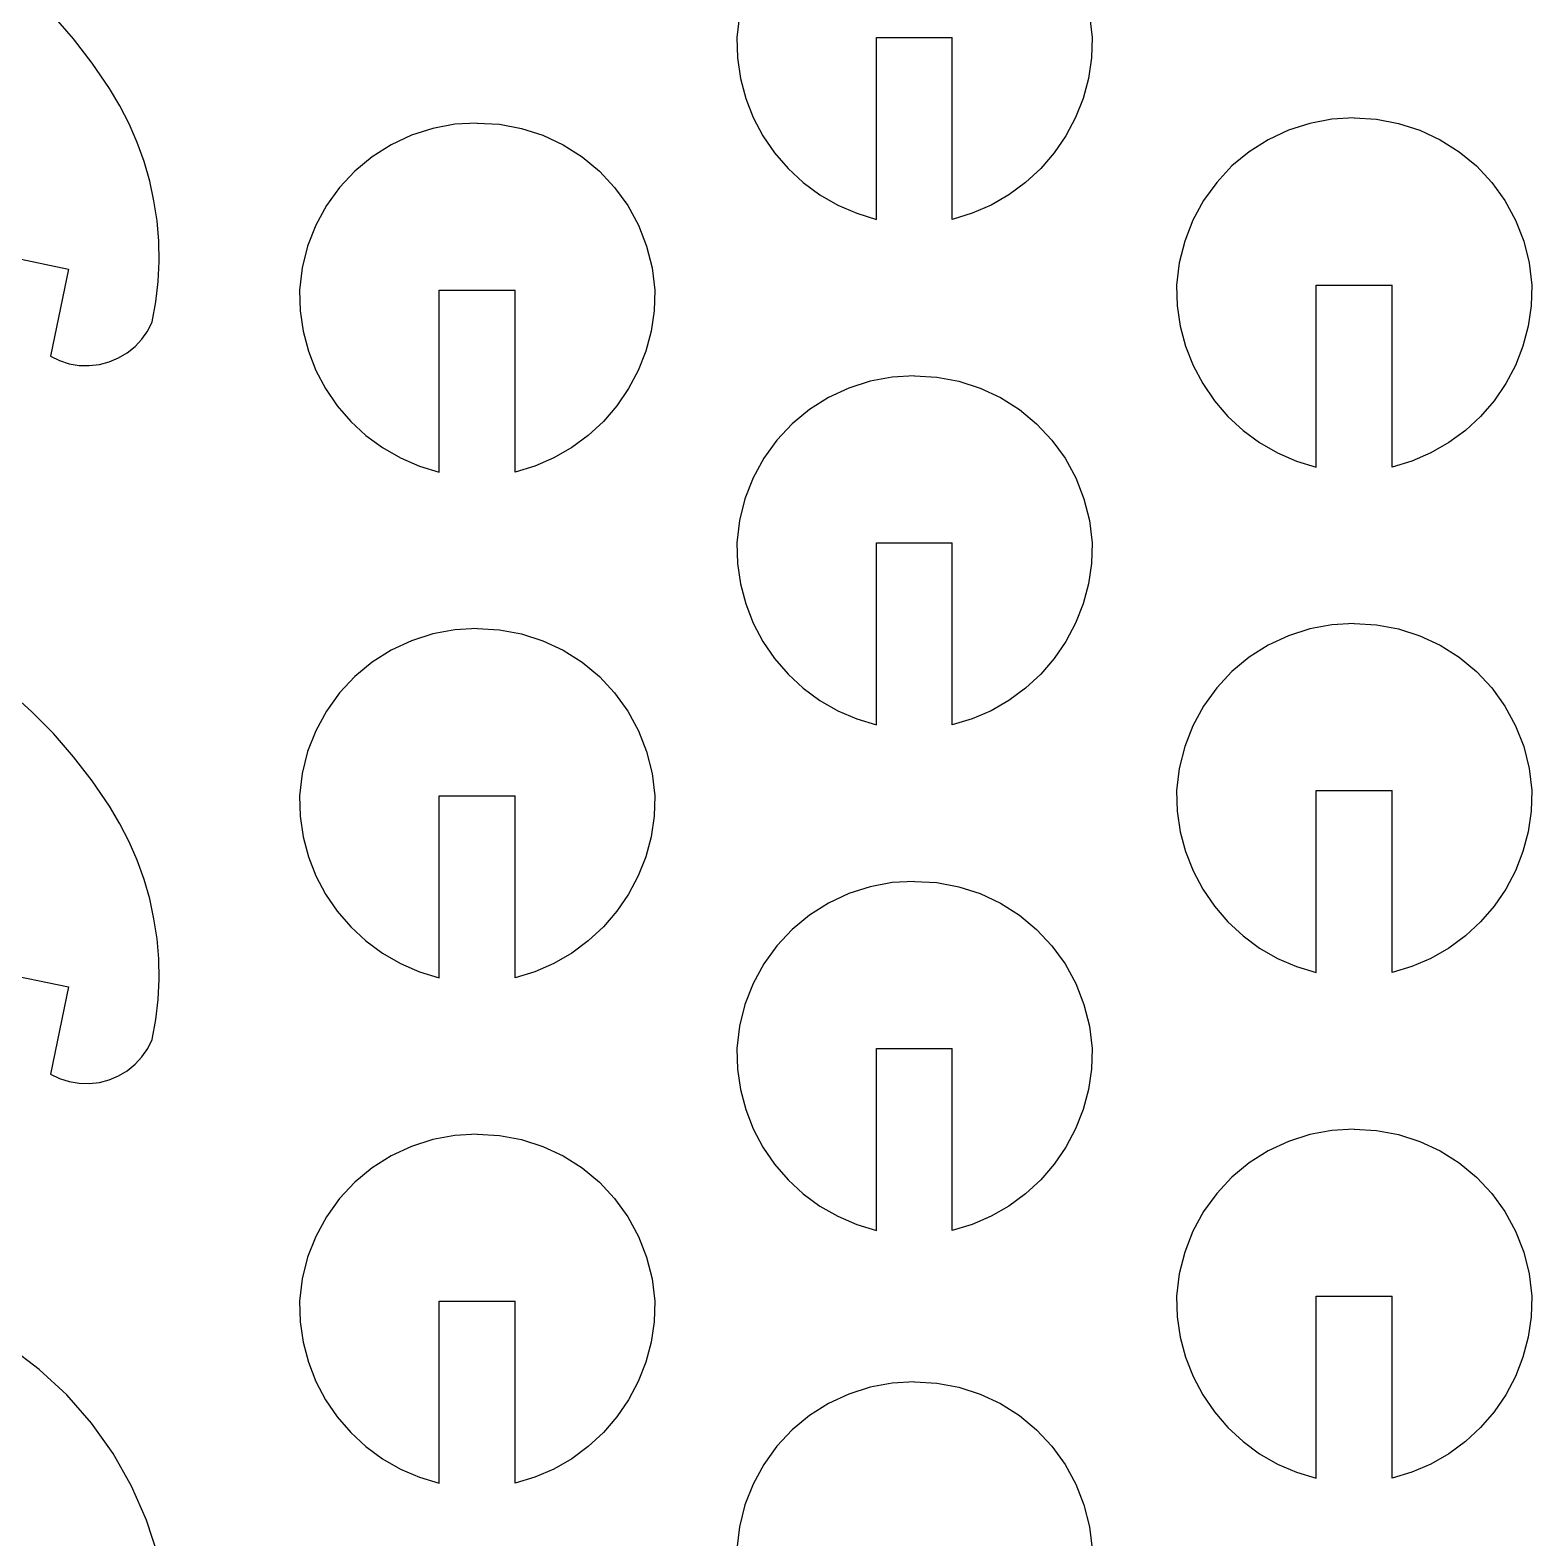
# Model space of a CAD drawing. Extents: x -3998 to 3998, y -3549 to 3549.
# Drawn here: x -1300.8 to -1003.7, y -2967.6 to -2669.4 of the extents above; entities that cross this region are included whole.
import ezdxf

# ---------------------------------------------------------------- set-up
doc = ezdxf.new("R2010")
doc.units = 0
doc.header["$MEASUREMENT"] = 0
doc.layers.get('0').update_dxf_attribs({"linetype": 'CONTINUOUS'})

msp = doc.modelspace()

# ---------------------------------------------------------------- linework, layer by layer
for p, q in [((-1292.17, -2671.12), (-1296.16, -2666.55)), ((-1160.46, -2666.41), (-1160.98, -2670.82)), ((-1091.24, -2666.41), (-1090.72, -2670.82)), ((-1288.47, -2675.91), (-1292.17, -2671.12)), ((-1160.98, -2670.82), (-1160.85, -2674.9)), ((-1133.35, -2670.82), (-1118.35, -2670.82)), ((-1133.35, -2706.82), (-1133.35, -2670.82)), ((-1118.35, -2706.82), (-1118.35, -2670.82)), ((-1090.72, -2670.82), (-1090.85, -2674.9)), ((-1160.85, -2674.9), (-1160.25, -2678.94)), ((-1090.85, -2674.9), (-1091.44, -2678.94)), ((-1285.05, -2680.92), (-1288.47, -2675.91)), ((-1282.99, -2684.36), (-1285.05, -2680.92)), ((-1160.25, -2678.94), (-1159.21, -2682.89)), ((-1091.44, -2678.94), (-1092.49, -2682.89)), ((-1159.21, -2682.89), (-1157.72, -2686.7)), ((-1092.49, -2682.89), (-1093.98, -2686.7)), ((-1281.16, -2687.93), (-1282.99, -2684.36)), ((-1157.72, -2686.7), (-1155.82, -2690.31)), ((-1093.98, -2686.7), (-1095.88, -2690.31)), ((-1038.85, -2686.77), (-1043.27, -2687.02)), ((-1038.85, -2686.77), (-1034.42, -2687.02)), ((-1279.56, -2691.6), (-1281.16, -2687.93)), ((-1221.13, -2688.83), (-1225.35, -2690.19)), ((-1216.77, -2688.02), (-1221.13, -2688.83)), ((-1212.35, -2687.77), (-1216.77, -2688.02)), ((-1212.35, -2687.77), (-1207.92, -2688.02)), ((-1207.92, -2688.02), (-1203.57, -2688.83)), ((-1203.57, -2688.83), (-1199.35, -2690.19)), ((-1051.85, -2689.19), (-1055.87, -2691.06)), ((-1047.63, -2687.83), (-1051.85, -2689.19)), ((-1043.27, -2687.02), (-1047.63, -2687.83)), ((-1034.42, -2687.02), (-1030.07, -2687.83)), ((-1030.07, -2687.83), (-1025.85, -2689.19)), ((-1025.85, -2689.19), (-1021.83, -2691.06)), ((-1278.21, -2695.38), (-1279.56, -2691.6)), ((-1229.37, -2692.06), (-1233.11, -2694.44)), ((-1225.35, -2690.19), (-1229.37, -2692.06)), ((-1199.35, -2690.19), (-1195.33, -2692.06)), ((-1195.33, -2692.06), (-1191.59, -2694.44)), ((-1155.82, -2690.31), (-1153.52, -2693.69)), ((-1095.88, -2690.31), (-1098.18, -2693.69)), ((-1055.87, -2691.06), (-1059.61, -2693.44)), ((-1021.83, -2691.06), (-1018.09, -2693.44)), ((-1277.11, -2699.24), (-1278.21, -2695.38)), ((-1233.11, -2694.44), (-1236.53, -2697.26)), ((-1191.59, -2694.44), (-1188.17, -2697.26)), ((-1153.52, -2693.69), (-1150.85, -2696.79)), ((-1098.18, -2693.69), (-1100.85, -2696.79)), ((-1059.61, -2693.44), (-1063.03, -2696.26)), ((-1018.09, -2693.44), (-1014.67, -2696.26)), ((-1236.53, -2697.26), (-1239.56, -2700.5)), ((-1188.17, -2697.26), (-1185.14, -2700.5)), ((-1150.85, -2696.79), (-1147.85, -2699.56)), ((-1100.85, -2696.79), (-1103.85, -2699.56)), ((-1063.03, -2696.26), (-1066.06, -2699.5)), ((-1014.67, -2696.26), (-1011.64, -2699.5)), ((-1276.26, -2703.15), (-1277.11, -2699.24)), ((-1239.56, -2700.5), (-1242.15, -2704.09)), ((-1185.14, -2700.5), (-1182.55, -2704.09)), ((-1147.85, -2699.56), (-1144.56, -2701.98)), ((-1103.85, -2699.56), (-1107.14, -2701.98)), ((-1066.06, -2699.5), (-1068.65, -2703.09)), ((-1011.64, -2699.5), (-1009.05, -2703.09)), ((-1275.66, -2707.12), (-1276.26, -2703.15)), ((-1242.15, -2704.09), (-1244.27, -2707.98)), ((-1182.55, -2704.09), (-1180.43, -2707.98)), ((-1144.56, -2701.98), (-1141.01, -2704.01)), ((-1141.01, -2704.01), (-1137.26, -2705.63)), ((-1110.69, -2704.01), (-1114.44, -2705.63)), ((-1107.14, -2701.98), (-1110.69, -2704.01)), ((-1068.65, -2703.09), (-1070.77, -2706.98)), ((-1009.05, -2703.09), (-1006.93, -2706.98)), ((-1275.33, -2711.12), (-1275.66, -2707.12)), ((-1137.26, -2705.63), (-1133.35, -2706.82)), ((-1114.44, -2705.63), (-1118.35, -2706.82)), ((-1070.77, -2706.98), (-1072.38, -2711.11)), ((-1006.93, -2706.98), (-1005.31, -2711.11)), ((-1244.27, -2707.98), (-1245.88, -2712.11)), ((-1180.43, -2707.98), (-1178.81, -2712.11)), ((-1307.86, -2713.6), (-1293.17, -2716.65)), ((-1275.25, -2715.13), (-1275.33, -2711.12)), ((-1245.88, -2712.11), (-1246.96, -2716.41)), ((-1178.81, -2712.11), (-1177.74, -2716.41)), ((-1072.38, -2711.11), (-1073.46, -2715.41)), ((-1005.31, -2711.11), (-1004.24, -2715.41)), ((-1293.17, -2716.65), (-1296.76, -2733.91)), ((-1275.44, -2719.13), (-1275.25, -2715.13)), ((-1246.96, -2716.41), (-1247.48, -2720.82)), ((-1177.74, -2716.41), (-1177.22, -2720.82)), ((-1073.46, -2715.41), (-1073.98, -2719.82)), ((-1004.24, -2715.41), (-1003.72, -2719.82)), ((-1275.88, -2723.12), (-1275.44, -2719.13)), ((-1247.48, -2720.82), (-1247.35, -2724.9)), ((-1219.85, -2720.82), (-1204.85, -2720.82)), ((-1219.85, -2756.82), (-1219.85, -2720.82)), ((-1204.85, -2756.82), (-1204.85, -2720.82)), ((-1177.22, -2720.82), (-1177.35, -2724.9)), ((-1073.98, -2719.82), (-1073.85, -2723.9)), ((-1046.35, -2719.82), (-1031.35, -2719.82)), ((-1046.35, -2755.82), (-1046.35, -2719.82)), ((-1031.35, -2755.82), (-1031.35, -2719.82)), ((-1003.72, -2719.82), (-1003.85, -2723.9)), ((-1276.59, -2727.07), (-1275.88, -2723.12)), ((-1247.35, -2724.9), (-1246.75, -2728.94)), ((-1177.35, -2724.9), (-1177.94, -2728.94)), ((-1073.85, -2723.9), (-1073.25, -2727.94)), ((-1003.85, -2723.9), (-1004.44, -2727.94)), ((-1277.5, -2728.85), (-1276.59, -2727.07)), ((-1073.25, -2727.94), (-1072.21, -2731.89)), ((-1004.44, -2727.94), (-1005.49, -2731.89)), ((-1280.01, -2731.95), (-1278.65, -2730.49)), ((-1278.65, -2730.49), (-1277.5, -2728.85)), ((-1246.75, -2728.94), (-1245.71, -2732.89)), ((-1177.94, -2728.94), (-1178.99, -2732.89)), ((-1296.76, -2733.91), (-1294.95, -2734.77)), ((-1285.14, -2735.01), (-1283.29, -2734.23)), ((-1283.29, -2734.23), (-1281.57, -2733.21)), ((-1281.57, -2733.21), (-1280.01, -2731.95)), ((-1245.71, -2732.89), (-1244.22, -2736.7)), ((-1178.99, -2732.89), (-1180.48, -2736.7)), ((-1072.21, -2731.89), (-1070.72, -2735.7)), ((-1005.49, -2731.89), (-1006.98, -2735.7)), ((-1294.95, -2734.77), (-1293.04, -2735.37)), ((-1293.04, -2735.37), (-1291.06, -2735.7)), ((-1291.06, -2735.7), (-1289.06, -2735.75)), ((-1289.06, -2735.75), (-1287.07, -2735.52)), ((-1287.07, -2735.52), (-1285.14, -2735.01)), ((-1244.22, -2736.7), (-1242.32, -2740.31)), ((-1180.48, -2736.7), (-1182.38, -2740.31)), ((-1070.72, -2735.7), (-1068.82, -2739.31)), ((-1006.98, -2735.7), (-1008.88, -2739.31)), ((-1242.32, -2740.31), (-1240.02, -2743.69)), ((-1182.38, -2740.31), (-1184.68, -2743.69)), ((-1138.85, -2740.19), (-1142.87, -2742.06)), ((-1134.63, -2738.83), (-1138.85, -2740.19)), ((-1130.27, -2738.02), (-1134.63, -2738.83)), ((-1125.85, -2737.77), (-1130.27, -2738.02)), ((-1125.85, -2737.77), (-1121.42, -2738.02)), ((-1121.42, -2738.02), (-1117.07, -2738.83)), ((-1117.07, -2738.83), (-1112.85, -2740.19)), ((-1112.85, -2740.19), (-1108.83, -2742.06)), ((-1068.82, -2739.31), (-1066.52, -2742.69)), ((-1008.88, -2739.31), (-1011.18, -2742.69)), ((-1142.87, -2742.06), (-1146.61, -2744.44)), ((-1108.83, -2742.06), (-1105.09, -2744.44)), ((-1066.52, -2742.69), (-1063.85, -2745.79)), ((-1011.18, -2742.69), (-1013.85, -2745.79)), ((-1240.02, -2743.69), (-1237.35, -2746.79)), ((-1184.68, -2743.69), (-1187.35, -2746.79)), ((-1146.61, -2744.44), (-1150.03, -2747.26)), ((-1105.09, -2744.44), (-1101.67, -2747.26)), ((-1063.85, -2745.79), (-1060.85, -2748.56)), ((-1013.85, -2745.79), (-1016.85, -2748.56)), ((-1237.35, -2746.79), (-1234.35, -2749.56)), ((-1187.35, -2746.79), (-1190.35, -2749.56)), ((-1150.03, -2747.26), (-1153.06, -2750.5)), ((-1101.67, -2747.26), (-1098.64, -2750.5)), ((-1060.85, -2748.56), (-1057.56, -2750.98)), ((-1016.85, -2748.56), (-1020.14, -2750.98)), ((-1234.35, -2749.56), (-1231.06, -2751.98)), ((-1231.06, -2751.98), (-1227.51, -2754.01)), ((-1193.64, -2751.98), (-1197.19, -2754.01)), ((-1190.35, -2749.56), (-1193.64, -2751.98)), ((-1153.06, -2750.5), (-1155.65, -2754.09)), ((-1098.64, -2750.5), (-1096.05, -2754.09)), ((-1057.56, -2750.98), (-1054.01, -2753.01)), ((-1020.14, -2750.98), (-1023.69, -2753.01)), ((-1227.51, -2754.01), (-1223.76, -2755.63)), ((-1197.19, -2754.01), (-1200.94, -2755.63)), ((-1155.65, -2754.09), (-1157.77, -2757.98)), ((-1096.05, -2754.09), (-1093.93, -2757.98)), ((-1054.01, -2753.01), (-1050.26, -2754.63)), ((-1050.26, -2754.63), (-1046.35, -2755.82)), ((-1027.44, -2754.63), (-1031.35, -2755.82)), ((-1023.69, -2753.01), (-1027.44, -2754.63)), ((-1223.76, -2755.63), (-1219.85, -2756.82)), ((-1200.94, -2755.63), (-1204.85, -2756.82)), ((-1157.77, -2757.98), (-1159.38, -2762.11)), ((-1093.93, -2757.98), (-1092.31, -2762.11)), ((-1159.38, -2762.11), (-1160.46, -2766.41)), ((-1092.31, -2762.11), (-1091.24, -2766.41)), ((-1160.46, -2766.41), (-1160.98, -2770.82)), ((-1091.24, -2766.41), (-1090.72, -2770.82)), ((-1160.98, -2770.82), (-1160.85, -2774.9)), ((-1133.35, -2770.82), (-1118.35, -2770.82)), ((-1133.35, -2806.82), (-1133.35, -2770.82)), ((-1118.35, -2806.82), (-1118.35, -2770.82)), ((-1090.72, -2770.82), (-1090.85, -2774.9)), ((-1160.85, -2774.9), (-1160.25, -2778.94)), ((-1090.85, -2774.9), (-1091.44, -2778.94)), ((-1160.25, -2778.94), (-1159.21, -2782.89)), ((-1091.44, -2778.94), (-1092.49, -2782.89)), ((-1159.21, -2782.89), (-1157.72, -2786.7)), ((-1092.49, -2782.89), (-1093.98, -2786.7)), ((-1216.77, -2788.02), (-1221.13, -2788.83)), ((-1212.35, -2787.77), (-1216.77, -2788.02)), ((-1212.35, -2787.77), (-1207.92, -2788.02)), ((-1207.92, -2788.02), (-1203.57, -2788.83)), ((-1157.72, -2786.7), (-1155.82, -2790.31)), ((-1093.98, -2786.7), (-1095.88, -2790.31)), ((-1047.63, -2787.83), (-1051.85, -2789.19)), ((-1043.27, -2787.02), (-1047.63, -2787.83)), ((-1038.85, -2786.77), (-1043.27, -2787.02)), ((-1038.85, -2786.77), (-1034.42, -2787.02)), ((-1034.42, -2787.02), (-1030.07, -2787.83)), ((-1030.07, -2787.83), (-1025.85, -2789.19)), ((-1225.35, -2790.19), (-1229.37, -2792.06)), ((-1221.13, -2788.83), (-1225.35, -2790.19)), ((-1203.57, -2788.83), (-1199.35, -2790.19)), ((-1199.35, -2790.19), (-1195.33, -2792.06)), ((-1155.82, -2790.31), (-1153.52, -2793.69)), ((-1095.88, -2790.31), (-1098.18, -2793.69)), ((-1055.87, -2791.06), (-1059.61, -2793.44)), ((-1051.85, -2789.19), (-1055.87, -2791.06)), ((-1025.85, -2789.19), (-1021.83, -2791.06)), ((-1021.83, -2791.06), (-1018.09, -2793.44)), ((-1229.37, -2792.06), (-1233.11, -2794.44)), ((-1195.33, -2792.06), (-1191.59, -2794.44)), ((-1153.52, -2793.69), (-1150.85, -2796.79)), ((-1098.18, -2793.69), (-1100.85, -2796.79)), ((-1059.61, -2793.44), (-1063.03, -2796.26)), ((-1018.09, -2793.44), (-1014.67, -2796.26)), ((-1236.53, -2797.26), (-1239.56, -2800.5)), ((-1233.11, -2794.44), (-1236.53, -2797.26)), ((-1191.59, -2794.44), (-1188.17, -2797.26)), ((-1188.17, -2797.26), (-1185.14, -2800.5)), ((-1150.85, -2796.79), (-1147.85, -2799.56)), ((-1100.85, -2796.79), (-1103.85, -2799.56)), ((-1063.03, -2796.26), (-1066.06, -2799.5)), ((-1014.67, -2796.26), (-1011.64, -2799.5)), ((-1300.41, -2804.23), (-1304.91, -2800.17)), ((-1147.85, -2799.56), (-1144.56, -2801.98)), ((-1103.85, -2799.56), (-1107.14, -2801.98)), ((-1066.06, -2799.5), (-1068.65, -2803.09)), ((-1011.64, -2799.5), (-1009.05, -2803.09)), ((-1239.56, -2800.5), (-1242.15, -2804.09)), ((-1185.14, -2800.5), (-1182.55, -2804.09)), ((-1144.56, -2801.98), (-1141.01, -2804.01)), ((-1107.14, -2801.98), (-1110.69, -2804.01)), ((-1068.65, -2803.09), (-1070.77, -2806.98)), ((-1009.05, -2803.09), (-1006.93, -2806.98)), ((-1296.16, -2808.55), (-1300.41, -2804.23)), ((-1242.15, -2804.09), (-1244.27, -2807.98)), ((-1182.55, -2804.09), (-1180.43, -2807.98)), ((-1141.01, -2804.01), (-1137.26, -2805.63)), ((-1137.26, -2805.63), (-1133.35, -2806.82)), ((-1114.44, -2805.63), (-1118.35, -2806.82)), ((-1110.69, -2804.01), (-1114.44, -2805.63)), ((-1292.17, -2813.12), (-1296.16, -2808.55)), ((-1244.27, -2807.98), (-1245.88, -2812.11)), ((-1180.43, -2807.98), (-1178.81, -2812.11)), ((-1070.77, -2806.98), (-1072.38, -2811.11)), ((-1006.93, -2806.98), (-1005.31, -2811.11)), ((-1245.88, -2812.11), (-1246.96, -2816.41)), ((-1178.81, -2812.11), (-1177.74, -2816.41)), ((-1072.38, -2811.11), (-1073.46, -2815.41)), ((-1005.31, -2811.11), (-1004.24, -2815.41)), ((-1288.47, -2817.91), (-1292.17, -2813.12)), ((-1285.05, -2822.92), (-1288.47, -2817.91)), ((-1246.96, -2816.41), (-1247.48, -2820.82)), ((-1177.74, -2816.41), (-1177.22, -2820.82)), ((-1073.46, -2815.41), (-1073.98, -2819.82)), ((-1004.24, -2815.41), (-1003.72, -2819.82)), ((-1247.48, -2820.82), (-1247.35, -2824.9)), ((-1219.85, -2820.82), (-1204.85, -2820.82)), ((-1219.85, -2856.82), (-1219.85, -2820.82)), ((-1204.85, -2856.82), (-1204.85, -2820.82)), ((-1177.22, -2820.82), (-1177.35, -2824.9)), ((-1073.98, -2819.82), (-1073.85, -2823.9)), ((-1046.35, -2819.82), (-1031.35, -2819.82)), ((-1046.35, -2855.82), (-1046.35, -2819.82)), ((-1031.35, -2855.82), (-1031.35, -2819.82)), ((-1003.72, -2819.82), (-1003.85, -2823.9)), ((-1282.99, -2826.36), (-1285.05, -2822.92)), ((-1073.85, -2823.9), (-1073.25, -2827.94)), ((-1003.85, -2823.9), (-1004.44, -2827.94)), ((-1281.16, -2829.93), (-1282.99, -2826.36)), ((-1247.35, -2824.9), (-1246.75, -2828.94)), ((-1177.35, -2824.9), (-1177.94, -2828.94)), ((-1279.56, -2833.6), (-1281.16, -2829.93)), ((-1246.75, -2828.94), (-1245.71, -2832.89)), ((-1177.94, -2828.94), (-1178.99, -2832.89)), ((-1073.25, -2827.94), (-1072.21, -2831.89)), ((-1004.44, -2827.94), (-1005.49, -2831.89)), ((-1245.71, -2832.89), (-1244.22, -2836.7)), ((-1178.99, -2832.89), (-1180.48, -2836.7)), ((-1072.21, -2831.89), (-1070.72, -2835.7)), ((-1005.49, -2831.89), (-1006.98, -2835.7)), ((-1278.21, -2837.38), (-1279.56, -2833.6)), ((-1070.72, -2835.7), (-1068.82, -2839.31)), ((-1006.98, -2835.7), (-1008.88, -2839.31)), ((-1277.11, -2841.24), (-1278.21, -2837.38)), ((-1244.22, -2836.7), (-1242.32, -2840.31)), ((-1180.48, -2836.7), (-1182.38, -2840.31)), ((-1134.63, -2838.83), (-1138.85, -2840.19)), ((-1130.27, -2838.02), (-1134.63, -2838.83)), ((-1125.85, -2837.77), (-1130.27, -2838.02)), ((-1125.85, -2837.77), (-1121.42, -2838.02)), ((-1121.42, -2838.02), (-1117.07, -2838.83)), ((-1117.07, -2838.83), (-1112.85, -2840.19)), ((-1276.26, -2845.15), (-1277.11, -2841.24)), ((-1242.32, -2840.31), (-1240.02, -2843.69)), ((-1182.38, -2840.31), (-1184.68, -2843.69)), ((-1138.85, -2840.19), (-1142.87, -2842.06)), ((-1112.85, -2840.19), (-1108.83, -2842.06)), ((-1068.82, -2839.31), (-1066.52, -2842.69)), ((-1008.88, -2839.31), (-1011.18, -2842.69)), ((-1240.02, -2843.69), (-1237.35, -2846.79)), ((-1184.68, -2843.69), (-1187.35, -2846.79)), ((-1146.61, -2844.44), (-1150.03, -2847.26)), ((-1142.87, -2842.06), (-1146.61, -2844.44)), ((-1108.83, -2842.06), (-1105.09, -2844.44)), ((-1105.09, -2844.44), (-1101.67, -2847.26)), ((-1066.52, -2842.69), (-1063.85, -2845.79)), ((-1011.18, -2842.69), (-1013.85, -2845.79)), ((-1275.66, -2849.12), (-1276.26, -2845.15)), ((-1237.35, -2846.79), (-1234.35, -2849.56)), ((-1187.35, -2846.79), (-1190.35, -2849.56)), ((-1150.03, -2847.26), (-1153.06, -2850.5)), ((-1101.67, -2847.26), (-1098.64, -2850.5)), ((-1063.85, -2845.79), (-1060.85, -2848.56)), ((-1013.85, -2845.79), (-1016.85, -2848.56)), ((-1275.33, -2853.12), (-1275.66, -2849.12)), ((-1234.35, -2849.56), (-1231.06, -2851.98)), ((-1190.35, -2849.56), (-1193.64, -2851.98)), ((-1153.06, -2850.5), (-1155.65, -2854.09)), ((-1098.64, -2850.5), (-1096.05, -2854.09)), ((-1060.85, -2848.56), (-1057.56, -2850.98)), ((-1016.85, -2848.56), (-1020.14, -2850.98)), ((-1275.25, -2857.13), (-1275.33, -2853.12)), ((-1231.06, -2851.98), (-1227.51, -2854.01)), ((-1193.64, -2851.98), (-1197.19, -2854.01)), ((-1057.56, -2850.98), (-1054.01, -2853.01)), ((-1054.01, -2853.01), (-1050.26, -2854.63)), ((-1023.69, -2853.01), (-1027.44, -2854.63)), ((-1020.14, -2850.98), (-1023.69, -2853.01)), ((-1307.86, -2855.6), (-1293.17, -2858.65)), ((-1227.51, -2854.01), (-1223.76, -2855.63)), ((-1223.76, -2855.63), (-1219.85, -2856.82)), ((-1200.94, -2855.63), (-1204.85, -2856.82)), ((-1197.19, -2854.01), (-1200.94, -2855.63)), ((-1155.65, -2854.09), (-1157.77, -2857.98)), ((-1096.05, -2854.09), (-1093.93, -2857.98)), ((-1050.26, -2854.63), (-1046.35, -2855.82)), ((-1027.44, -2854.63), (-1031.35, -2855.82)), ((-1293.17, -2858.65), (-1296.76, -2875.91)), ((-1275.44, -2861.13), (-1275.25, -2857.13)), ((-1157.77, -2857.98), (-1159.38, -2862.11)), ((-1093.93, -2857.98), (-1092.31, -2862.11)), ((-1275.88, -2865.12), (-1275.44, -2861.13)), ((-1159.38, -2862.11), (-1160.46, -2866.41)), ((-1092.31, -2862.11), (-1091.24, -2866.41)), ((-1276.59, -2869.07), (-1275.88, -2865.12)), ((-1160.46, -2866.41), (-1160.98, -2870.82)), ((-1091.24, -2866.41), (-1090.72, -2870.82)), ((-1278.65, -2872.49), (-1277.5, -2870.85)), ((-1277.5, -2870.85), (-1276.59, -2869.07)), ((-1160.98, -2870.82), (-1160.85, -2874.9)), ((-1133.35, -2906.82), (-1133.35, -2870.82)), ((-1133.35, -2870.82), (-1118.35, -2870.82)), ((-1118.35, -2906.82), (-1118.35, -2870.82)), ((-1090.72, -2870.82), (-1090.85, -2874.9)), ((-1281.57, -2875.21), (-1280.01, -2873.95)), ((-1280.01, -2873.95), (-1278.65, -2872.49)), ((-1296.76, -2875.91), (-1294.95, -2876.77)), ((-1294.95, -2876.77), (-1293.04, -2877.37)), ((-1293.04, -2877.37), (-1291.06, -2877.7)), ((-1291.06, -2877.7), (-1289.06, -2877.75)), ((-1289.06, -2877.75), (-1287.07, -2877.52)), ((-1287.07, -2877.52), (-1285.14, -2877.01)), ((-1285.14, -2877.01), (-1283.29, -2876.23)), ((-1283.29, -2876.23), (-1281.57, -2875.21)), ((-1160.85, -2874.9), (-1160.25, -2878.94)), ((-1090.85, -2874.9), (-1091.44, -2878.94)), ((-1160.25, -2878.94), (-1159.21, -2882.89)), ((-1091.44, -2878.94), (-1092.49, -2882.89)), ((-1159.21, -2882.89), (-1157.72, -2886.7)), ((-1092.49, -2882.89), (-1093.98, -2886.7)), ((-1157.72, -2886.7), (-1155.82, -2890.31)), ((-1093.98, -2886.7), (-1095.88, -2890.31)), ((-1221.13, -2888.83), (-1225.35, -2890.19)), ((-1216.77, -2888.02), (-1221.13, -2888.83)), ((-1212.35, -2887.77), (-1216.77, -2888.02)), ((-1212.35, -2887.77), (-1207.92, -2888.02)), ((-1207.92, -2888.02), (-1203.57, -2888.83)), ((-1203.57, -2888.83), (-1199.35, -2890.19)), ((-1051.85, -2889.19), (-1055.87, -2891.06)), ((-1047.63, -2887.83), (-1051.85, -2889.19)), ((-1043.27, -2887.02), (-1047.63, -2887.83)), ((-1038.85, -2886.77), (-1043.27, -2887.02)), ((-1038.85, -2886.77), (-1034.42, -2887.02)), ((-1034.42, -2887.02), (-1030.07, -2887.83)), ((-1030.07, -2887.83), (-1025.85, -2889.19)), ((-1025.85, -2889.19), (-1021.83, -2891.06)), ((-1229.37, -2892.06), (-1233.11, -2894.44)), ((-1225.35, -2890.19), (-1229.37, -2892.06)), ((-1199.35, -2890.19), (-1195.33, -2892.06)), ((-1195.33, -2892.06), (-1191.59, -2894.44)), ((-1155.82, -2890.31), (-1153.52, -2893.69)), ((-1095.88, -2890.31), (-1098.18, -2893.69)), ((-1055.87, -2891.06), (-1059.61, -2893.44)), ((-1021.83, -2891.06), (-1018.09, -2893.44)), ((-1233.11, -2894.44), (-1236.53, -2897.26)), ((-1191.59, -2894.44), (-1188.17, -2897.26)), ((-1153.52, -2893.69), (-1150.85, -2896.79)), ((-1098.18, -2893.69), (-1100.85, -2896.79)), ((-1059.61, -2893.44), (-1063.03, -2896.26)), ((-1018.09, -2893.44), (-1014.67, -2896.26)), ((-1236.53, -2897.26), (-1239.56, -2900.5)), ((-1188.17, -2897.26), (-1185.14, -2900.5)), ((-1150.85, -2896.79), (-1147.85, -2899.56)), ((-1100.85, -2896.79), (-1103.85, -2899.56)), ((-1063.03, -2896.26), (-1066.06, -2899.5)), ((-1014.67, -2896.26), (-1011.64, -2899.5)), ((-1239.56, -2900.5), (-1242.15, -2904.09)), ((-1185.14, -2900.5), (-1182.55, -2904.09)), ((-1147.85, -2899.56), (-1144.56, -2901.98)), ((-1103.85, -2899.56), (-1107.14, -2901.98)), ((-1066.06, -2899.5), (-1068.65, -2903.09)), ((-1011.64, -2899.5), (-1009.05, -2903.09)), ((-1242.15, -2904.09), (-1244.27, -2907.98)), ((-1182.55, -2904.09), (-1180.43, -2907.98)), ((-1144.56, -2901.98), (-1141.01, -2904.01)), ((-1141.01, -2904.01), (-1137.26, -2905.63)), ((-1110.69, -2904.01), (-1114.44, -2905.63)), ((-1107.14, -2901.98), (-1110.69, -2904.01)), ((-1068.65, -2903.09), (-1070.77, -2906.98)), ((-1009.05, -2903.09), (-1006.93, -2906.98)), ((-1137.26, -2905.63), (-1133.35, -2906.82)), ((-1114.44, -2905.63), (-1118.35, -2906.82)), ((-1070.77, -2906.98), (-1072.38, -2911.11)), ((-1006.93, -2906.98), (-1005.31, -2911.11)), ((-1244.27, -2907.98), (-1245.88, -2912.11)), ((-1180.43, -2907.98), (-1178.81, -2912.11)), ((-1245.88, -2912.11), (-1246.96, -2916.41)), ((-1178.81, -2912.11), (-1177.74, -2916.41)), ((-1072.38, -2911.11), (-1073.46, -2915.41)), ((-1005.31, -2911.11), (-1004.24, -2915.41)), ((-1246.96, -2916.41), (-1247.48, -2920.82)), ((-1177.74, -2916.41), (-1177.22, -2920.82)), ((-1073.46, -2915.41), (-1073.98, -2919.82)), ((-1004.24, -2915.41), (-1003.72, -2919.82)), ((-1247.48, -2920.82), (-1247.35, -2924.9)), ((-1219.85, -2920.82), (-1204.85, -2920.82)), ((-1219.85, -2956.82), (-1219.85, -2920.82)), ((-1204.85, -2956.82), (-1204.85, -2920.82)), ((-1177.22, -2920.82), (-1177.35, -2924.9)), ((-1073.98, -2919.82), (-1073.85, -2923.9)), ((-1046.35, -2955.82), (-1046.35, -2919.82)), ((-1046.35, -2919.82), (-1031.35, -2919.82)), ((-1031.35, -2955.82), (-1031.35, -2919.82)), ((-1003.72, -2919.82), (-1003.85, -2923.9)), ((-1247.35, -2924.9), (-1246.75, -2928.94)), ((-1177.35, -2924.9), (-1177.94, -2928.94)), ((-1073.85, -2923.9), (-1073.25, -2927.94)), ((-1003.85, -2923.9), (-1004.44, -2927.94)), ((-1073.25, -2927.94), (-1072.21, -2931.89)), ((-1004.44, -2927.94), (-1005.49, -2931.89)), ((-1298.95, -2934.31), (-1304.86, -2929.85)), ((-1246.75, -2928.94), (-1245.71, -2932.89)), ((-1177.94, -2928.94), (-1178.99, -2932.89)), ((-1293.53, -2939.35), (-1298.95, -2934.31)), ((-1245.71, -2932.89), (-1244.22, -2936.7)), ((-1178.99, -2932.89), (-1180.48, -2936.7)), ((-1072.21, -2931.89), (-1070.72, -2935.7)), ((-1005.49, -2931.89), (-1006.98, -2935.7)), ((-1244.22, -2936.7), (-1242.32, -2940.31)), ((-1180.48, -2936.7), (-1182.38, -2940.31)), ((-1130.27, -2937.02), (-1134.63, -2937.83)), ((-1125.85, -2936.77), (-1130.27, -2937.02)), ((-1125.85, -2936.77), (-1121.42, -2937.02)), ((-1121.42, -2937.02), (-1117.07, -2937.83)), ((-1070.72, -2935.7), (-1068.82, -2939.31)), ((-1006.98, -2935.7), (-1008.88, -2939.31)), ((-1288.65, -2944.91), (-1293.53, -2939.35)), ((-1242.32, -2940.31), (-1240.02, -2943.69)), ((-1182.38, -2940.31), (-1184.68, -2943.69)), ((-1138.85, -2939.19), (-1142.87, -2941.06)), ((-1134.63, -2937.83), (-1138.85, -2939.19)), ((-1117.07, -2937.83), (-1112.85, -2939.19)), ((-1112.85, -2939.19), (-1108.83, -2941.06)), ((-1068.82, -2939.31), (-1066.52, -2942.69)), ((-1008.88, -2939.31), (-1011.18, -2942.69)), ((-1142.87, -2941.06), (-1146.61, -2943.44)), ((-1108.83, -2941.06), (-1105.09, -2943.44)), ((-1066.52, -2942.69), (-1063.85, -2945.79)), ((-1011.18, -2942.69), (-1013.85, -2945.79)), ((-1284.36, -2950.94), (-1288.65, -2944.91)), ((-1240.02, -2943.69), (-1237.35, -2946.79)), ((-1184.68, -2943.69), (-1187.35, -2946.79)), ((-1150.03, -2946.26), (-1153.06, -2949.5)), ((-1146.61, -2943.44), (-1150.03, -2946.26)), ((-1105.09, -2943.44), (-1101.67, -2946.26)), ((-1101.67, -2946.26), (-1098.64, -2949.5)), ((-1063.85, -2945.79), (-1060.85, -2948.56)), ((-1013.85, -2945.79), (-1016.85, -2948.56)), ((-1237.35, -2946.79), (-1234.35, -2949.56)), ((-1187.35, -2946.79), (-1190.35, -2949.56)), ((-1060.85, -2948.56), (-1057.56, -2950.98)), ((-1016.85, -2948.56), (-1020.14, -2950.98)), ((-1280.7, -2957.37), (-1284.36, -2950.94)), ((-1234.35, -2949.56), (-1231.06, -2951.98)), ((-1231.06, -2951.98), (-1227.51, -2954.01)), ((-1193.64, -2951.98), (-1197.19, -2954.01)), ((-1190.35, -2949.56), (-1193.64, -2951.98)), ((-1153.06, -2949.5), (-1155.65, -2953.09)), ((-1098.64, -2949.5), (-1096.05, -2953.09)), ((-1057.56, -2950.98), (-1054.01, -2953.01)), ((-1020.14, -2950.98), (-1023.69, -2953.01)), ((-1227.51, -2954.01), (-1223.76, -2955.63)), ((-1197.19, -2954.01), (-1200.94, -2955.63)), ((-1155.65, -2953.09), (-1157.77, -2956.98)), ((-1096.05, -2953.09), (-1093.93, -2956.98)), ((-1054.01, -2953.01), (-1050.26, -2954.63)), ((-1050.26, -2954.63), (-1046.35, -2955.82)), ((-1027.44, -2954.63), (-1031.35, -2955.82)), ((-1023.69, -2953.01), (-1027.44, -2954.63)), ((-1277.71, -2964.14), (-1280.7, -2957.37)), ((-1223.76, -2955.63), (-1219.85, -2956.82)), ((-1200.94, -2955.63), (-1204.85, -2956.82)), ((-1157.77, -2956.98), (-1159.38, -2961.11)), ((-1093.93, -2956.98), (-1092.31, -2961.11)), ((-1159.38, -2961.11), (-1160.46, -2965.41)), ((-1092.31, -2961.11), (-1091.24, -2965.41)), ((-1275.43, -2971.17), (-1277.71, -2964.14)), ((-1160.46, -2965.41), (-1160.98, -2969.82)), ((-1091.24, -2965.41), (-1090.72, -2969.82))]:
    msp.add_line(p, q)

doc.saveas('drawing.dxf')
